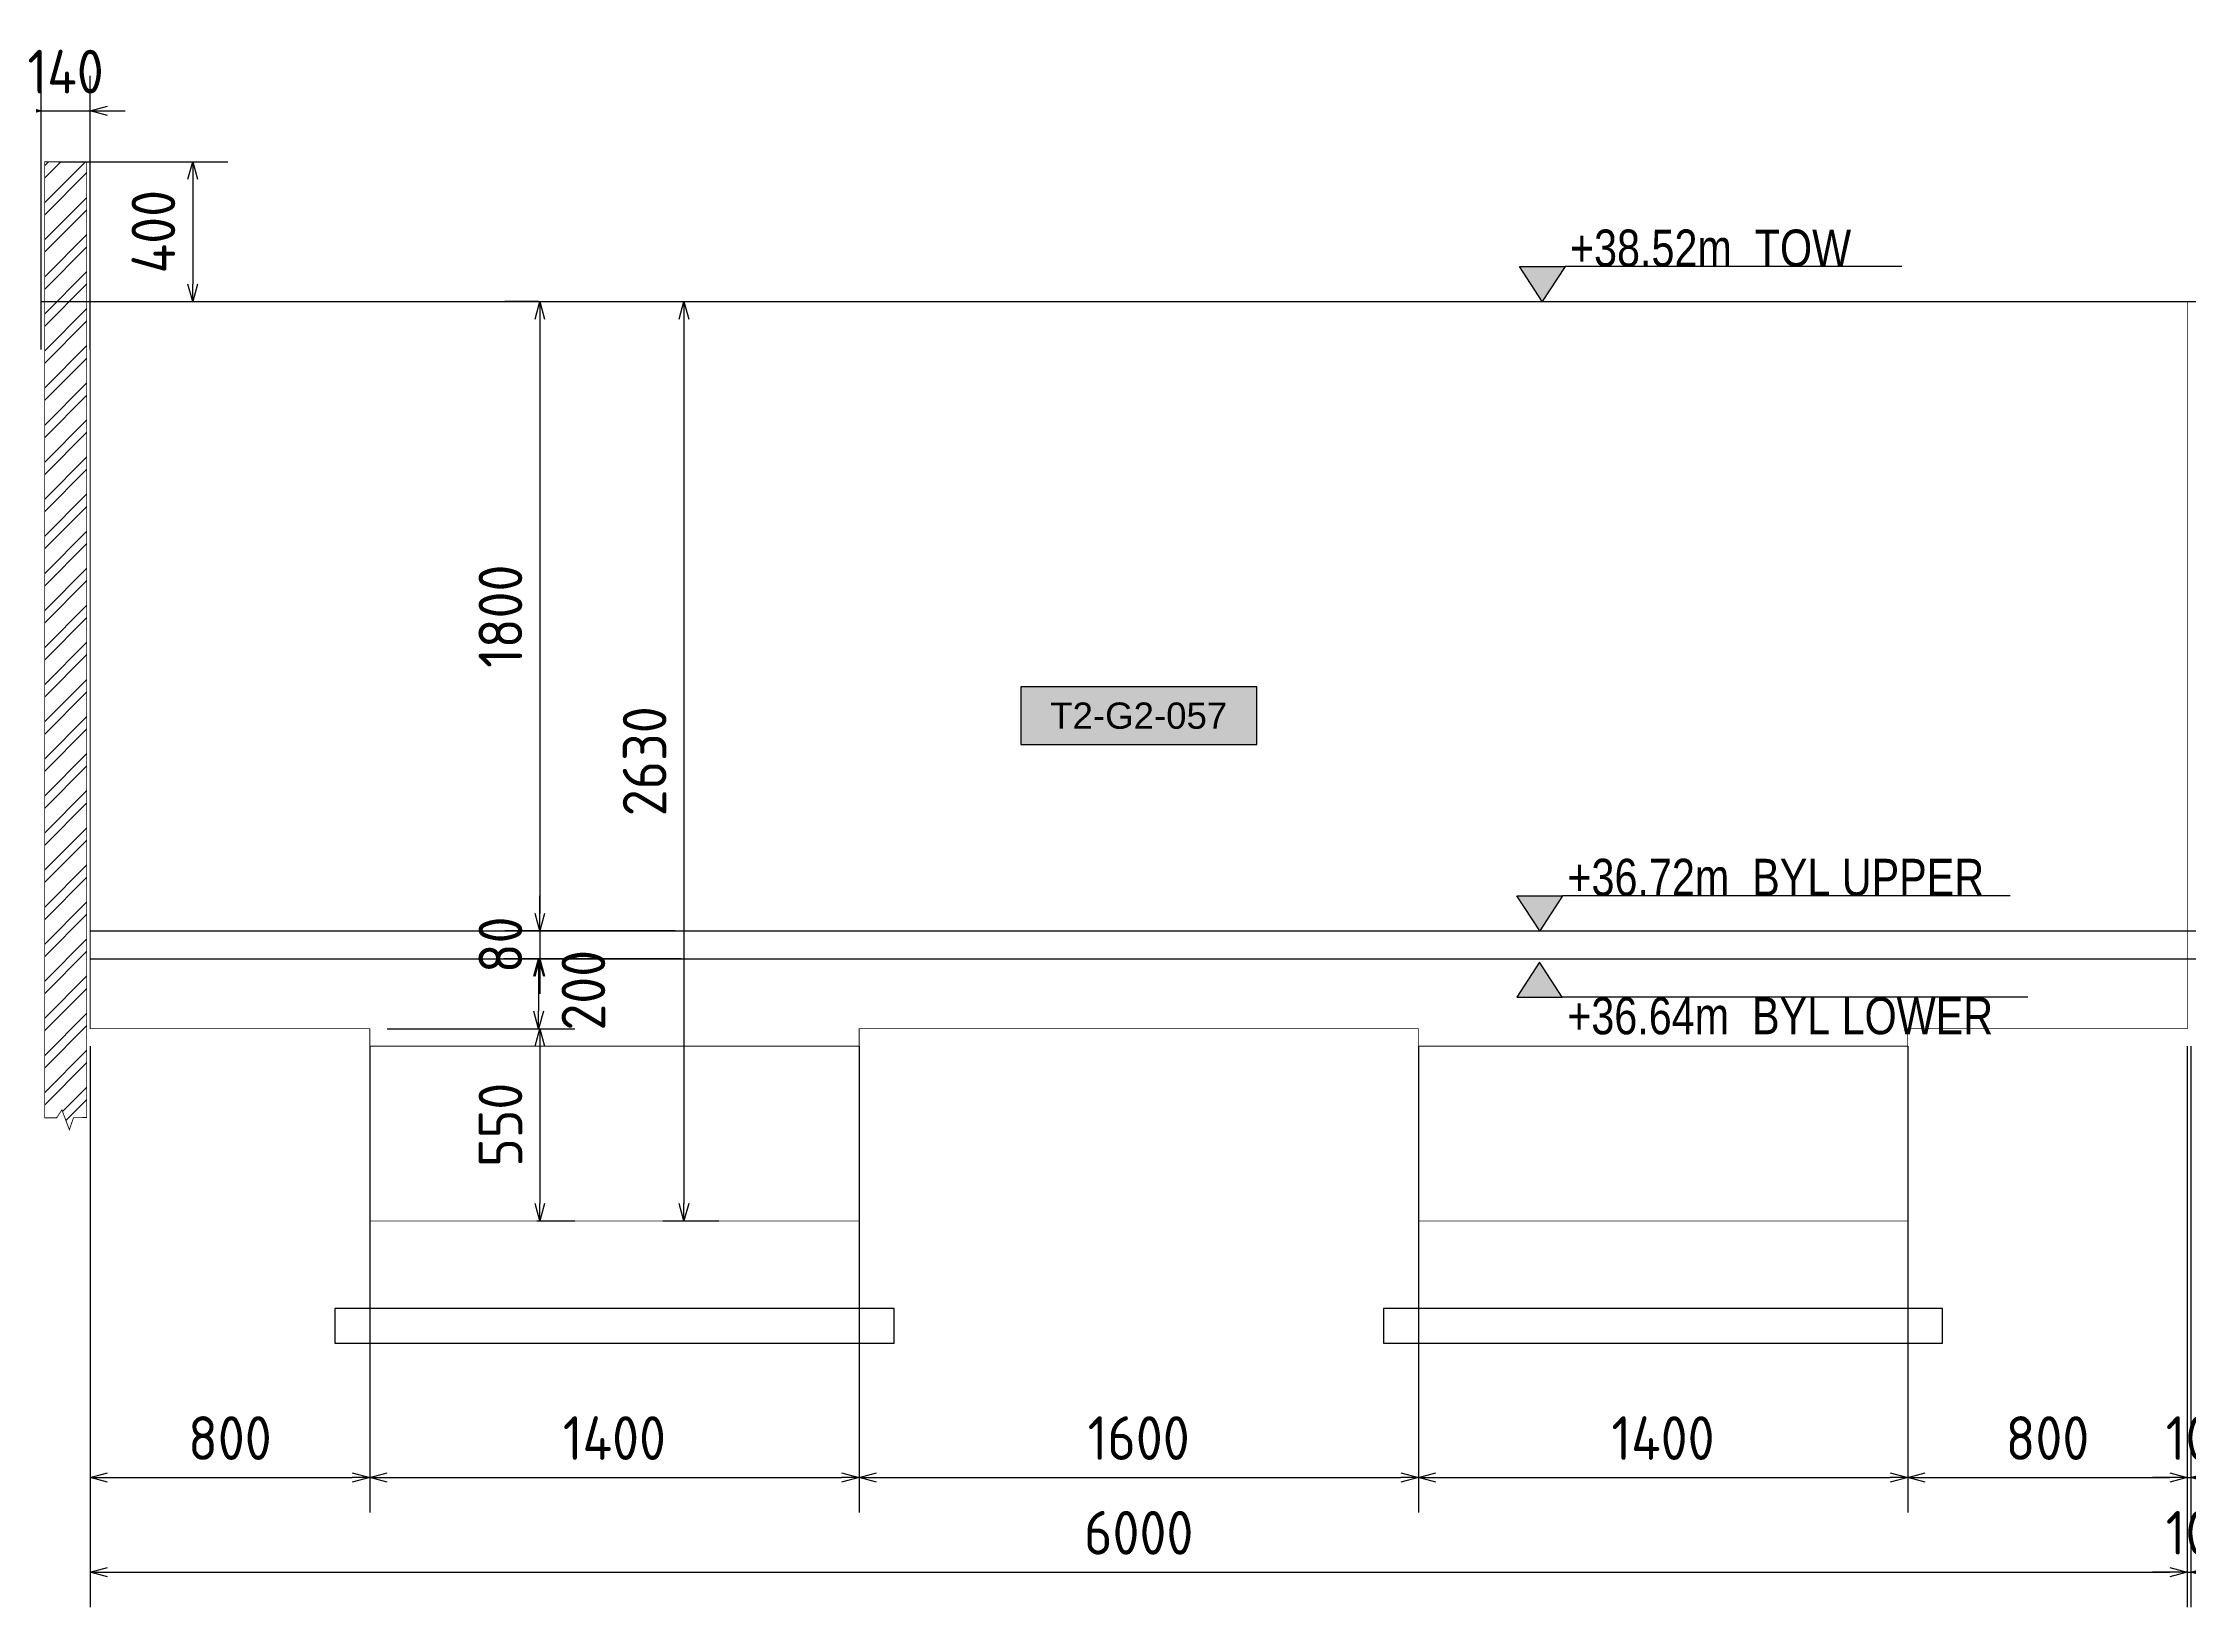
# Model space of a CAD drawing. Header units: centimetres. Extents: x -6122352 to 6876996, y -1694241 to 2592194.
# Drawn here: x 3329328 to 3335468, y 698802 to 703276 of the extents above; entities that cross this region are included whole.
import ezdxf
from ezdxf.enums import TextEntityAlignment as Align

# ---------------------------------------------------------------- set-up
doc = ezdxf.new("R2010")
doc.units = ezdxf.units.CM
doc.header["$MEASUREMENT"] = 0
doc.header["$PDMODE"] = 66
doc.header["$PDSIZE"] = 100
for name, pattern in [('CENTER', [2, 1.25, -0.25, 0.25, -0.25]), ('DASHED2', [0.375, 0.25, -0.125]), ('HIDDEN', [0.375, 0.25, -0.125])]:
    doc.linetypes.add(name, pattern=pattern)
doc.layers.get('Defpoints').update_dxf_attribs({"color": 255, "linetype": 'CENTER'})
for name, color, linetype in [('@MI-TYPE-01', 30, 'Continuous'), ('@MI-TYPE-02', 6, 'Continuous'), ('A-GLASS HATCH', 7, 'Continuous'), ('JML-Dimension', 1, 'Continuous'), ('PANEL-TAGS', 7, 'Continuous'), ('SECTION', 130, 'Continuous')]:
    doc.layers.add(name, color=color, linetype=linetype)
doc.styles.add('PANELTAG_STYLE', font='arial.ttf')
doc.styles.add('Schueco-BEMSTIL', font='isocpeur.ttf', dxfattribs={"width": 0.9})
doc.styles.add('txt-Pisa-std', font='arial.ttf', dxfattribs={"width": 0.8})
doc.dimstyles.new('MI- JWC-TXT-2.5 MM', dxfattribs={"dimscale": 1.5, "dimtxt": 2.5, "dimasz": 1, "dimexe": 2, "dimexo": 1, "dimgap": 1, "dimtad": 1, "dimdec": 0, "dimdsep": 46, "dimtxsty": 'Schueco-BEMSTIL', "dimblk": 'OPEN30', "dimcen": 0, "dimdle": 2, "dimclrd": 140, "dimclre": 8, "dimclrt": 40, "dimadec": 0, "dimazin": 2, "dimtfac": 1, "dimtdec": 0, "dimtix": 1, "dimtmove": 2, "dimatfit": 3, "dimldrblk": 'OPEN', "dimfxl": 2, "dimlwd": -1, "dimlwe": -1, "dimarcsym": 0})

# ---------------------------------------------------------------- blocks, each defined once
blk = doc.blocks.new('*U1142')
at = {"layer": 'JML-Dimension'}
h = blk.add_hatch(color=10, dxfattribs=at)
h.dxf.hatch_style = 1
h.paths.add_polyline_path([(0, 0), (-1.54, 2.37), (1.54, 2.37)])
blk.add_line((24.31, 2.37), (1.54, 2.37), dxfattribs=at)
blk.add_lwpolyline([(0, 0), (-1.54, 2.37), (1.54, 2.37), (0, 0)], dxfattribs=at)
at = {"color": 5, "style": 'txt-Pisa-std', "width": 0.8}
blk.add_attdef('+0.0', text='', height=2.5, dxfattribs=at).set_placement((1.87, 2.37), align=Align.BOTTOM_LEFT)
blk = doc.blocks.new('*U1445')
at = {"layer": 'JML-Dimension'}
h = blk.add_hatch(color=10, dxfattribs=at)
h.dxf.hatch_style = 1
h.paths.add_polyline_path([(0, 0), (-1.54, 2.37), (1.54, 2.37)])
blk.add_line((31.81, 2.37), (1.54, 2.37), dxfattribs=at)
blk.add_lwpolyline([(0, 0), (-1.54, 2.37), (1.54, 2.37), (0, 0)], dxfattribs=at)
at = {"color": 5, "style": 'txt-Pisa-std', "width": 0.8}
blk.add_attdef('+0.0', text='', height=2.5, dxfattribs=at).set_placement((1.87, 2.37), align=Align.BOTTOM_LEFT)
blk = doc.blocks.new('*U1446')
at = {"layer": 'JML-Dimension'}
h = blk.add_hatch(color=10, dxfattribs=at)
h.dxf.hatch_style = 1
h.paths.add_polyline_path([(0, 0), (-1.54, 2.37), (1.54, 2.37)])
blk.add_line((33.03, 2.37), (1.54, 2.37), dxfattribs=at)
blk.add_lwpolyline([(0, 0), (-1.54, 2.37), (1.54, 2.37), (0, 0)], dxfattribs=at)
at = {"color": 5, "style": 'txt-Pisa-std', "width": 0.8}
blk.add_attdef('+0.0', text='', height=2.5, dxfattribs=at).set_placement((1.87, 2.37), align=Align.BOTTOM_LEFT)
blk = doc.blocks.new('_Open30')
at = {"color": 0, "linetype": 'ByBlock', "lineweight": -2}
for p, q in [((-1, 0.27), (0, 0)), ((0, 0), (-1, -0.27)), ((0, 0), (-1, 0))]:
    blk.add_line(p, q, dxfattribs=at)
blk = doc.blocks.new('*D2087')
at = {"layer": '@MI-TYPE-01', "color": 8, "transparency": 16777216}
for p, q in [((3331101.4, 702536.5), (3331261.5, 702536.5)), ((3331101.4, 699906.5), (3331261.5, 699906.5))]:
    blk.add_line(p, q, dxfattribs=at)
at = {"layer": '@MI-TYPE-01', "color": 140, "transparency": 16777216}
blk.add_line((3331161.5, 702486.5), (3331161.5, 699956.5), dxfattribs=at)
at = {"layer": 'Defpoints', "color": 0, "transparency": 16777216}
for p in [(3331051.4, 702536.5), (3331051.4, 699906.5), (3331161.5, 699906.5)]:
    blk.add_point(p, dxfattribs=at)
at = {"layer": '@MI-TYPE-01', "color": 140, "transparency": 16777216, "xscale": 50, "yscale": 50, "zscale": 50}
for p, rotation in [((3331161.5, 702536.5), 90), ((3331161.5, 699906.5), 270)]:
    blk.add_blockref('_Open30', p, dxfattribs=dict(at, rotation=rotation))
at = {"layer": '@MI-TYPE-01', "color": 40, "transparency": 16777216, "insert": (3331049, 701221.5), "char_height": 125, "attachment_point": 5, "rotation": 90, "style": 'Schueco-BEMSTIL'}
blk.add_mtext('2630', dxfattribs=at)
blk = doc.blocks.new('_Open')
at = {"color": 0, "linetype": 'ByBlock', "lineweight": -2}
for p, q in [((-1, 0.2), (0, 0)), ((-1, -0.2), (0, 0)), ((0, 0), (-1, 0))]:
    blk.add_line(p, q, dxfattribs=at)
blk = doc.blocks.new('*D2088')
at = {"layer": '@MI-TYPE-01', "color": 8, "transparency": 16777216}
for p, q in [((3330745.8, 702536.5), (3330649, 702536.5)), ((3330745.8, 700736.5), (3330649, 700736.5))]:
    blk.add_line(p, q, dxfattribs=at)
at = {"layer": '@MI-TYPE-01', "color": 140, "transparency": 16777216}
blk.add_line((3330749, 702486.5), (3330749, 700786.5), dxfattribs=at)
at = {"layer": 'Defpoints', "color": 0, "transparency": 16777216}
for p in [(3330795.8, 702536.5), (3330749, 700736.5), (3330795.8, 700736.5)]:
    blk.add_point(p, dxfattribs=at)
at = {"layer": '@MI-TYPE-01', "color": 140, "transparency": 16777216, "xscale": 50, "yscale": 50, "zscale": 50}
for p, rotation in [((3330749, 702536.5), 90), ((3330749, 700736.5), 270)]:
    blk.add_blockref('_Open30', p, dxfattribs=dict(at, rotation=rotation))
at = {"layer": '@MI-TYPE-01', "color": 40, "transparency": 16777216, "insert": (3330636.5, 701636.5), "char_height": 125, "attachment_point": 5, "rotation": 90, "style": 'Schueco-BEMSTIL'}
blk.add_mtext('1800', dxfattribs=at)
blk = doc.blocks.new('*D2089')
at = {"layer": '@MI-TYPE-01', "color": 140, "transparency": 16777216}
for p, q in [((3330749, 700786.5), (3330749, 700836.5)), ((3330749, 700736.5), (3330749, 700656.5)), ((3330749, 700606.5), (3330749, 700556.5))]:
    blk.add_line(p, q, dxfattribs=at)
at = {"layer": '@MI-TYPE-01', "color": 8, "transparency": 16777216}
for p, q in [((3331136.7, 700736.5), (3330649, 700736.5)), ((3331153.8, 700656.5), (3330649, 700656.5))]:
    blk.add_line(p, q, dxfattribs=at)
at = {"layer": 'Defpoints', "color": 0, "transparency": 16777216}
for p in [(3331186.7, 700736.5), (3330749, 700656.5), (3331203.8, 700656.5)]:
    blk.add_point(p, dxfattribs=at)
at = {"layer": '@MI-TYPE-01', "color": 140, "transparency": 16777216, "xscale": 50, "yscale": 50, "zscale": 50}
for p, rotation in [((3330749, 700736.5), 270), ((3330749, 700656.5), 90)]:
    blk.add_blockref('_Open30', p, dxfattribs=dict(at, rotation=rotation))
at = {"layer": '@MI-TYPE-01', "color": 40, "transparency": 16777216, "insert": (3330636.5, 700696.5), "char_height": 125, "attachment_point": 5, "rotation": 90, "style": 'Schueco-BEMSTIL'}
blk.add_mtext('80', dxfattribs=at)
blk = doc.blocks.new('*D2090')
at = {"layer": '@MI-TYPE-01', "color": 8, "transparency": 16777216}
for p, q in [((3331153.8, 700656.5), (3330645.8, 700656.5)), ((3330312.5, 700456.5), (3330845.8, 700456.5))]:
    blk.add_line(p, q, dxfattribs=at)
at = {"layer": '@MI-TYPE-01', "color": 140, "transparency": 16777216}
blk.add_line((3330745.8, 700606.5), (3330745.8, 700506.5), dxfattribs=at)
at = {"layer": 'Defpoints', "color": 0, "transparency": 16777216}
for p in [(3331203.8, 700656.5), (3330262.5, 700456.5), (3330745.8, 700456.5)]:
    blk.add_point(p, dxfattribs=at)
at = {"layer": '@MI-TYPE-01', "color": 140, "transparency": 16777216, "xscale": 50, "yscale": 50, "zscale": 50}
for p, rotation in [((3330745.8, 700656.5), 90), ((3330745.8, 700456.5), 270)]:
    blk.add_blockref('_Open30', p, dxfattribs=dict(at, rotation=rotation))
at = {"layer": '@MI-TYPE-01', "color": 40, "transparency": 16777216, "insert": (3330873.8, 700566.5), "char_height": 125, "attachment_point": 5, "rotation": 90, "style": 'Schueco-BEMSTIL'}
blk.add_mtext('200', dxfattribs=at)
blk = doc.blocks.new('*D2091')
at = {"layer": '@MI-TYPE-01', "color": 8, "transparency": 16777216}
for p, q in [((3330312.5, 700456.5), (3330849, 700456.5)), ((3330740.7, 699906.5), (3330849, 699906.5))]:
    blk.add_line(p, q, dxfattribs=at)
at = {"layer": '@MI-TYPE-01', "color": 140, "transparency": 16777216}
blk.add_line((3330749, 700406.5), (3330749, 699956.5), dxfattribs=at)
at = {"layer": 'Defpoints', "color": 0, "transparency": 16777216}
for p in [(3330262.5, 700456.5), (3330690.7, 699906.5), (3330749, 699906.5)]:
    blk.add_point(p, dxfattribs=at)
at = {"layer": '@MI-TYPE-01', "color": 140, "transparency": 16777216, "xscale": 50, "yscale": 50, "zscale": 50}
for p, rotation in [((3330749, 700456.5), 90), ((3330749, 699906.5), 270)]:
    blk.add_blockref('_Open30', p, dxfattribs=dict(at, rotation=rotation))
at = {"layer": '@MI-TYPE-01', "color": 40, "transparency": 16777216, "insert": (3330636.5, 700181.5), "char_height": 125, "attachment_point": 5, "rotation": 90, "style": 'Schueco-BEMSTIL'}
blk.add_mtext('550', dxfattribs=at)
blk = doc.blocks.new('T2-ELE FT')
at = {"color": 12, "linetype": 'HIDDEN', "ltscale": 5, "const_width": 2}
blk.add_lwpolyline([(30306558.2, 1676365.9), (30306558.2, 1676865.9), (30307958.2, 1676865.9), (30307958.2, 1676365.9)], dxfattribs=at)
at = {"color": 12, "ltscale": 20, "const_width": 2}
blk.add_lwpolyline([(30306558.2, 1676365.9), (30307958.2, 1676365.9), (30307958.2, 1676115.9), (30306558.2, 1676115.9)], close=True, dxfattribs=at)
at = {"color": 8, "ltscale": 20}
blk.add_lwpolyline([(30306458.2, 1676115.9), (30308058.2, 1676115.9), (30308058.2, 1676015.9), (30306458.2, 1676015.9)], close=True, dxfattribs=at)
blk = doc.blocks.new('*D2092')
at = {"layer": '@MI-TYPE-01', "color": 8, "transparency": 16777216}
for p, q in [((3329322.5, 702399.5), (3329322.5, 703181.8)), ((3329462.5, 702399.5), (3329462.5, 703181.8))]:
    blk.add_line(p, q, dxfattribs=at)
at = {"layer": '@MI-TYPE-01', "color": 140, "transparency": 16777216}
for p, q in [((3329272.5, 703081.8), (3329222.5, 703081.8)), ((3329322.5, 703081.8), (3329462.5, 703081.8)), ((3329512.5, 703081.8), (3329562.5, 703081.8))]:
    blk.add_line(p, q, dxfattribs=at)
at = {"layer": 'Defpoints', "color": 0, "transparency": 16777216}
for p in [(3329462.5, 703081.8), (3329322.5, 702349.5), (3329462.5, 702349.5)]:
    blk.add_point(p, dxfattribs=at)
at = {"layer": '@MI-TYPE-01', "color": 140, "transparency": 16777216, "xscale": 50, "yscale": 50, "zscale": 50}
blk.add_blockref('_Open30', (3329322.5, 703081.8), dxfattribs=at)
at = {"layer": '@MI-TYPE-01', "color": 140, "transparency": 16777216, "xscale": 50, "yscale": 50, "zscale": 50, "rotation": 180}
blk.add_blockref('_Open30', (3329462.5, 703081.8), dxfattribs=at)
at = {"layer": '@MI-TYPE-01', "color": 40, "transparency": 16777216, "insert": (3329392.5, 703194.3), "char_height": 125, "attachment_point": 5, "style": 'Schueco-BEMSTIL'}
blk.add_mtext('140', dxfattribs=at)
blk = doc.blocks.new('*D2108')
at = {"layer": '@MI-TYPE-01', "color": 8, "transparency": 16777216}
for p, q in [((3329372.5, 702936.5), (3329856.1, 702936.5)), ((3329512.5, 702536.5), (3329856.1, 702536.5))]:
    blk.add_line(p, q, dxfattribs=at)
at = {"layer": '@MI-TYPE-01', "color": 140, "transparency": 16777216}
blk.add_line((3329756.1, 702886.5), (3329756.1, 702586.5), dxfattribs=at)
at = {"layer": 'Defpoints', "color": 0, "transparency": 16777216}
for p in [(3329322.5, 702936.5), (3329462.5, 702536.5), (3329756.1, 702536.5)]:
    blk.add_point(p, dxfattribs=at)
at = {"layer": '@MI-TYPE-01', "color": 140, "transparency": 16777216, "xscale": 50, "yscale": 50, "zscale": 50}
for p, rotation in [((3329756.1, 702936.5), 90), ((3329756.1, 702536.5), 270)]:
    blk.add_blockref('_Open30', p, dxfattribs=dict(at, rotation=rotation))
at = {"layer": '@MI-TYPE-01', "color": 40, "transparency": 16777216, "insert": (3329643.6, 702736.5), "char_height": 125, "attachment_point": 5, "rotation": 90, "style": 'Schueco-BEMSTIL'}
blk.add_mtext('400', dxfattribs=at)
blk = doc.blocks.new('*D2124')
at = {"layer": '@MI-TYPE-01', "color": 8, "transparency": 16777216}
for p, q in [((3329462.5, 700406.5), (3329462.5, 699072.9)), ((3330262.5, 700406.5), (3330262.5, 699072.9))]:
    blk.add_line(p, q, dxfattribs=at)
at = {"layer": '@MI-TYPE-01', "color": 140, "transparency": 16777216}
blk.add_line((3329512.5, 699172.9), (3330212.5, 699172.9), dxfattribs=at)
at = {"layer": 'Defpoints', "color": 0, "transparency": 16777216}
for p in [(3329462.5, 700456.5), (3330262.5, 700456.5), (3330262.5, 699172.9)]:
    blk.add_point(p, dxfattribs=at)
at = {"layer": '@MI-TYPE-01', "color": 140, "transparency": 16777216, "xscale": 50, "yscale": 50, "zscale": 50, "rotation": 180}
blk.add_blockref('_Open30', (3329462.5, 699172.9), dxfattribs=at)
at = {"layer": '@MI-TYPE-01', "color": 140, "transparency": 16777216, "xscale": 50, "yscale": 50, "zscale": 50}
blk.add_blockref('_Open30', (3330262.5, 699172.9), dxfattribs=at)
at = {"layer": '@MI-TYPE-01', "color": 40, "transparency": 16777216, "insert": (3329862.5, 699285.4), "char_height": 125, "attachment_point": 5, "style": 'Schueco-BEMSTIL'}
blk.add_mtext('800', dxfattribs=at)
blk = doc.blocks.new('*D2125')
at = {"layer": '@MI-TYPE-01', "color": 8, "transparency": 16777216}
for p, q in [((3330262.5, 700406.5), (3330262.5, 699072.9)), ((3331662.5, 700406.5), (3331662.5, 699072.9))]:
    blk.add_line(p, q, dxfattribs=at)
at = {"layer": '@MI-TYPE-01', "color": 140, "transparency": 16777216}
blk.add_line((3330312.5, 699172.9), (3331612.5, 699172.9), dxfattribs=at)
at = {"layer": 'Defpoints', "color": 0, "transparency": 16777216}
for p in [(3330262.5, 700456.5), (3331662.5, 700456.5), (3331662.5, 699172.9)]:
    blk.add_point(p, dxfattribs=at)
at = {"layer": '@MI-TYPE-01', "color": 140, "transparency": 16777216, "xscale": 50, "yscale": 50, "zscale": 50, "rotation": 180}
blk.add_blockref('_Open30', (3330262.5, 699172.9), dxfattribs=at)
at = {"layer": '@MI-TYPE-01', "color": 140, "transparency": 16777216, "xscale": 50, "yscale": 50, "zscale": 50}
blk.add_blockref('_Open30', (3331662.5, 699172.9), dxfattribs=at)
at = {"layer": '@MI-TYPE-01', "color": 40, "transparency": 16777216, "insert": (3330962.5, 699285.4), "char_height": 125, "attachment_point": 5, "style": 'Schueco-BEMSTIL'}
blk.add_mtext('1400', dxfattribs=at)
blk = doc.blocks.new('*D2126')
at = {"layer": '@MI-TYPE-01', "color": 8, "transparency": 16777216}
for p, q in [((3331662.5, 700406.5), (3331662.5, 699072.9)), ((3333262.5, 700406.5), (3333262.5, 699072.9))]:
    blk.add_line(p, q, dxfattribs=at)
at = {"layer": '@MI-TYPE-01', "color": 140, "transparency": 16777216}
blk.add_line((3331712.5, 699172.9), (3333212.5, 699172.9), dxfattribs=at)
at = {"layer": 'Defpoints', "color": 0, "transparency": 16777216}
for p in [(3331662.5, 700456.5), (3333262.5, 700456.5), (3333262.5, 699172.9)]:
    blk.add_point(p, dxfattribs=at)
at = {"layer": '@MI-TYPE-01', "color": 140, "transparency": 16777216, "xscale": 50, "yscale": 50, "zscale": 50, "rotation": 180}
blk.add_blockref('_Open30', (3331662.5, 699172.9), dxfattribs=at)
at = {"layer": '@MI-TYPE-01', "color": 140, "transparency": 16777216, "xscale": 50, "yscale": 50, "zscale": 50}
blk.add_blockref('_Open30', (3333262.5, 699172.9), dxfattribs=at)
at = {"layer": '@MI-TYPE-01', "color": 40, "transparency": 16777216, "insert": (3332462.5, 699285.4), "char_height": 125, "attachment_point": 5, "style": 'Schueco-BEMSTIL'}
blk.add_mtext('1600', dxfattribs=at)
blk = doc.blocks.new('*D2127')
at = {"layer": '@MI-TYPE-01', "color": 8, "transparency": 16777216}
for p, q in [((3333262.5, 700406.5), (3333262.5, 699072.9)), ((3334662.5, 700406.5), (3334662.5, 699072.9))]:
    blk.add_line(p, q, dxfattribs=at)
at = {"layer": '@MI-TYPE-01', "color": 140, "transparency": 16777216}
blk.add_line((3333312.5, 699172.9), (3334612.5, 699172.9), dxfattribs=at)
at = {"layer": 'Defpoints', "color": 0, "transparency": 16777216}
for p in [(3333262.5, 700456.5), (3334662.5, 700456.5), (3334662.5, 699172.9)]:
    blk.add_point(p, dxfattribs=at)
at = {"layer": '@MI-TYPE-01', "color": 140, "transparency": 16777216, "xscale": 50, "yscale": 50, "zscale": 50, "rotation": 180}
blk.add_blockref('_Open30', (3333262.5, 699172.9), dxfattribs=at)
at = {"layer": '@MI-TYPE-01', "color": 140, "transparency": 16777216, "xscale": 50, "yscale": 50, "zscale": 50}
blk.add_blockref('_Open30', (3334662.5, 699172.9), dxfattribs=at)
at = {"layer": '@MI-TYPE-01', "color": 40, "transparency": 16777216, "insert": (3333962.5, 699285.4), "char_height": 125, "attachment_point": 5, "style": 'Schueco-BEMSTIL'}
blk.add_mtext('1400', dxfattribs=at)
blk = doc.blocks.new('*D2128')
at = {"layer": '@MI-TYPE-01', "color": 8, "transparency": 16777216}
for p, q in [((3334662.5, 700406.5), (3334662.5, 699072.9)), ((3335462.5, 700406.5), (3335462.5, 699072.9))]:
    blk.add_line(p, q, dxfattribs=at)
at = {"layer": '@MI-TYPE-01', "color": 140, "transparency": 16777216}
blk.add_line((3334712.5, 699172.9), (3335412.5, 699172.9), dxfattribs=at)
at = {"layer": 'Defpoints', "color": 0, "transparency": 16777216}
for p in [(3334662.5, 700456.5), (3335462.5, 700456.5), (3335462.5, 699172.9)]:
    blk.add_point(p, dxfattribs=at)
at = {"layer": '@MI-TYPE-01', "color": 140, "transparency": 16777216, "xscale": 50, "yscale": 50, "zscale": 50, "rotation": 180}
blk.add_blockref('_Open30', (3334662.5, 699172.9), dxfattribs=at)
at = {"layer": '@MI-TYPE-01', "color": 140, "transparency": 16777216, "xscale": 50, "yscale": 50, "zscale": 50}
blk.add_blockref('_Open30', (3335462.5, 699172.9), dxfattribs=at)
at = {"layer": '@MI-TYPE-01', "color": 40, "transparency": 16777216, "insert": (3335062.5, 699285.4), "char_height": 125, "attachment_point": 5, "style": 'Schueco-BEMSTIL'}
blk.add_mtext('800', dxfattribs=at)
blk = doc.blocks.new('*D2129')
at = {"layer": '@MI-TYPE-01', "color": 8, "transparency": 16777216}
for p, q in [((3335462.5, 700406.5), (3335462.5, 699072.9)), ((3335472.5, 700406.5), (3335472.5, 699072.9))]:
    blk.add_line(p, q, dxfattribs=at)
at = {"layer": '@MI-TYPE-01', "color": 140, "transparency": 16777216}
for p, q in [((3335412.5, 699172.9), (3335362.5, 699172.9)), ((3335462.5, 699172.9), (3335472.5, 699172.9)), ((3335522.5, 699172.9), (3335572.5, 699172.9))]:
    blk.add_line(p, q, dxfattribs=at)
at = {"layer": 'Defpoints', "color": 0, "transparency": 16777216}
for p in [(3335462.5, 700456.5), (3335472.5, 700456.5), (3335472.5, 699172.9)]:
    blk.add_point(p, dxfattribs=at)
at = {"layer": '@MI-TYPE-01', "color": 140, "transparency": 16777216, "xscale": 50, "yscale": 50, "zscale": 50}
blk.add_blockref('_Open30', (3335462.5, 699172.9), dxfattribs=at)
at = {"layer": '@MI-TYPE-01', "color": 140, "transparency": 16777216, "xscale": 50, "yscale": 50, "zscale": 50, "rotation": 180}
blk.add_blockref('_Open30', (3335472.5, 699172.9), dxfattribs=at)
at = {"layer": '@MI-TYPE-01', "color": 40, "transparency": 16777216, "insert": (3335467.5, 699285.4), "char_height": 125, "attachment_point": 5, "style": 'Schueco-BEMSTIL'}
blk.add_mtext('10', dxfattribs=at)
blk = doc.blocks.new('*D2147')
at = {"layer": '@MI-TYPE-01', "color": 8, "transparency": 16777216}
for p, q in [((3329462.5, 700406.5), (3329462.5, 698802)), ((3335462.5, 700406.5), (3335462.5, 698802))]:
    blk.add_line(p, q, dxfattribs=at)
at = {"layer": '@MI-TYPE-01', "color": 140, "transparency": 16777216}
blk.add_line((3329512.5, 698902), (3335412.5, 698902), dxfattribs=at)
at = {"layer": 'Defpoints', "color": 0, "transparency": 16777216}
for p in [(3329462.5, 700456.5), (3335462.5, 700456.5), (3335462.5, 698902)]:
    blk.add_point(p, dxfattribs=at)
at = {"layer": '@MI-TYPE-01', "color": 140, "transparency": 16777216, "xscale": 50, "yscale": 50, "zscale": 50, "rotation": 180}
blk.add_blockref('_Open30', (3329462.5, 698902), dxfattribs=at)
at = {"layer": '@MI-TYPE-01', "color": 140, "transparency": 16777216, "xscale": 50, "yscale": 50, "zscale": 50}
blk.add_blockref('_Open30', (3335462.5, 698902), dxfattribs=at)
at = {"layer": '@MI-TYPE-01', "color": 40, "transparency": 16777216, "insert": (3332462.5, 699014.5), "char_height": 125, "attachment_point": 5, "style": 'Schueco-BEMSTIL'}
blk.add_mtext('6000', dxfattribs=at)
blk = doc.blocks.new('*D2148')
at = {"layer": '@MI-TYPE-01', "color": 8, "transparency": 16777216}
for p, q in [((3335462.5, 700406.5), (3335462.5, 698802)), ((3335472.5, 700406.5), (3335472.5, 698802))]:
    blk.add_line(p, q, dxfattribs=at)
at = {"layer": '@MI-TYPE-01', "color": 140, "transparency": 16777216}
for p, q in [((3335412.5, 698902), (3335362.5, 698902)), ((3335462.5, 698902), (3335472.5, 698902)), ((3335522.5, 698902), (3335572.5, 698902))]:
    blk.add_line(p, q, dxfattribs=at)
at = {"layer": 'Defpoints', "color": 0, "transparency": 16777216}
for p in [(3335462.5, 700456.5), (3335472.5, 700456.5), (3335472.5, 698902)]:
    blk.add_point(p, dxfattribs=at)
at = {"layer": '@MI-TYPE-01', "color": 140, "transparency": 16777216, "xscale": 50, "yscale": 50, "zscale": 50}
blk.add_blockref('_Open30', (3335462.5, 698902), dxfattribs=at)
at = {"layer": '@MI-TYPE-01', "color": 140, "transparency": 16777216, "xscale": 50, "yscale": 50, "zscale": 50, "rotation": 180}
blk.add_blockref('_Open30', (3335472.5, 698902), dxfattribs=at)
at = {"layer": '@MI-TYPE-01', "color": 40, "transparency": 16777216, "insert": (3335467.5, 699014.5), "char_height": 125, "attachment_point": 5, "style": 'Schueco-BEMSTIL'}
blk.add_mtext('10', dxfattribs=at)
blk = doc.blocks.new('PANELTAG')
at = {"layer": 'PANEL-TAGS', "color": 1}
blk.add_lwpolyline([(-13.5, -3.3), (13.5, -3.3), (13.5, 3.3), (-13.5, 3.3)], close=True, dxfattribs=at)
at = {"layer": 'PANEL-TAGS', "color": 40, "true_color": 0xffd700}
blk.add_solid([(-13.5, -3.3), (13.5, -3.3), (-13.5, 3.3), (13.5, 3.3)], dxfattribs=at)
at = {"layer": 'PANEL-TAGS', "color": 5, "style": 'PANELTAG_STYLE'}
blk.add_attdef('TAGNO', text='', height=3, dxfattribs=at).set_placement((0, 0), align=Align.CENTER)

msp = doc.modelspace()

# ---------------------------------------------------------------- hatches: boundary and pattern name
at = {"layer": 'A-GLASS HATCH'}
h = msp.add_hatch(dxfattribs=at)
h.set_pattern_fill('ANSI32', color=256, scale=200)
h.paths.add_polyline_path([(3329452.54485, 700202.28454), (3329452.54485, 702936.50816), (3329332.54485, 702936.50816), (3329332.54485, 700201.44675), (3329366.72301, 700201.68536), (3329381.90192, 700224.22415), (3329403.17294, 700167.72572), (3329415.06827, 700202.02289)])

# ---------------------------------------------------------------- linework, layer by layer
at = {"layer": '@MI-TYPE-01'}
msp.add_lwpolyline([(3329452.54485, 700202.28454, 2.5, 2.5, 0), (3329452.54485, 702936.50816, 2.5, 2.5, 0), (3329332.54485, 702936.50816, 2.5, 2.5, 0), (3329332.54485, 700201.44675, 2.5, 2.5, 0), (3329366.72301, 700201.68536, 2.5, 2.5, 0), (3329381.90192, 700224.22415, 2.5, 2.5, 0), (3329403.17294, 700167.72572, 2.5, 2.5, 0), (3329415.06827, 700202.02289, 2.5, 2.5, 0)], format="xyseb", close=True, dxfattribs=at)
at = {"layer": '@MI-TYPE-01', "const_width": 2.5}
msp.add_lwpolyline([(3335462.54485, 702536.50816), (3329462.54485, 702536.50816), (3329462.54485, 700456.50821), (3330262.54485, 700456.50821), (3330262.54485, 699906.50821), (3331662.54485, 699906.50821), (3331662.54485, 700456.50821), (3333262.54485, 700456.50821), (3333262.54485, 699906.50821), (3334662.54485, 699906.50821), (3334662.54485, 700456.50821), (3335462.54485, 700456.50821)], close=True, dxfattribs=at)
at = {"layer": '@MI-TYPE-02', "color": 160, "linetype": 'DASHED2', "ltscale": 5}
for points in [[(3329322.54485, 702536.50816), (3353159.08873, 702536.50816)], [(3329462.54485, 700736.50821), (3353392.54485, 700736.50821)], [(3329462.54485, 700656.50821), (3353392.54485, 700656.50821)]]:
    msp.add_lwpolyline(points, dxfattribs=at)

# ---------------------------------------------------------------- block references
at = {"color": 2, "xscale": -1}
for p in [(33638220.70641, -976459.36555), (33641220.70641, -976459.36555)]:
    msp.add_blockref('T2-ELE FT', p, dxfattribs=at)
at = {"layer": 'PANEL-TAGS'}
ref = msp.add_blockref('PANELTAG', (3332462.54485, 701352.06453), dxfattribs=dict(at, xscale=25, yscale=25, zscale=25))
ref.add_attrib('TAGNO', 'T2-G2-057', dxfattribs={"color": 5, "height": 75, "style": 'PANELTAG_STYLE'}).set_placement((3332462.54485, 701352.06453), align=Align.MIDDLE_CENTER)
at = {"layer": 'SECTION', "color": 6}
ref = msp.add_blockref('*U1142', (3333617.076, 702536.50816), dxfattribs=dict(at, xscale=42.30147098076819, yscale=42.30147098076819, zscale=42.30147098076819))
ref.add_attrib('+0.0', '+38.52m  TOW', (3333696.20465, 702636.76523), dxfattribs={"layer": 'JML-Dimension', "color": 5, "height": 105.7536775, "style": 'txt-Pisa-std', "width": 0.8})
ref = msp.add_blockref('*U1445', (3333609.78251, 700736.50821), dxfattribs=dict(at, xscale=42.30147098076819, yscale=42.30147098076819, zscale=42.30147098076819))
ref.add_attrib('+0.0', '+36.72m  BYL UPPER', (3333688.91116, 700836.76527), dxfattribs={"layer": 'JML-Dimension', "color": 5, "height": 105.7536775, "style": 'txt-Pisa-std', "width": 0.8})
ref = msp.add_blockref('*U1446', (3333609.24251, 700646.50821), dxfattribs=dict(at, xscale=-42.30147098076819, yscale=42.30147098076819, zscale=42.30147098076819, rotation=180))
ref.add_attrib('+0.0', '+36.64m  BYL LOWER', (3333688.37115, 700440.49747), dxfattribs={"layer": 'JML-Dimension', "color": 5, "height": 105.7536775, "style": 'txt-Pisa-std', "width": 0.8})

# ---------------------------------------------------------------- dimensions: what is measured, and where the dimension line sits
at = {"layer": '@MI-TYPE-01'}
for base, p1, p2, picture, middle in [((3329462.54485, 703081.84244), (3329322.54485, 702349.50008), (3329462.54485, 702349.50008), '*D2092', (3329392.54485, 703194.34244)), ((3330262.54485, 699172.92672), (3329462.54485, 700456.50821), (3330262.54485, 700456.50821), '*D2124', (3329862.54485, 699285.42672)), ((3335462.54485, 698902.04459), (3329462.54485, 700456.50821), (3335462.54485, 700456.50821), '*D2147', (3332462.54485, 699014.54459)), ((3331662.54485, 699172.92672), (3330262.54485, 700456.50821), (3331662.54485, 700456.50821), '*D2125', (3330962.54485, 699285.42672)), ((3333262.54485, 699172.92672), (3331662.54485, 700456.50821), (3333262.54485, 700456.50821), '*D2126', (3332462.54485, 699285.42672)), ((3334662.54485, 699172.92672), (3333262.54485, 700456.50821), (3334662.54485, 700456.50821), '*D2127', (3333962.54485, 699285.42672)), ((3335462.54485, 699172.92672), (3334662.54485, 700456.50821), (3335462.54485, 700456.50821), '*D2128', (3335062.54485, 699285.42672)), ((3335472.54485, 699172.92672), (3335462.54485, 700456.50821), (3335472.54485, 700456.50821), '*D2129', (3335467.54485, 699285.42672)), ((3335472.54485, 698902.04459), (3335462.54485, 700456.50821), (3335472.54485, 700456.50821), '*D2148', (3335467.54485, 699014.54459))]:
    dim = msp.add_linear_dim(base=base, p1=p1, p2=p2, dimstyle='MI- JWC-TXT-2.5 MM', dxfattribs=at)
    dim.commit()
    dim.dimension.update_dxf_attribs({"geometry": picture, "text_midpoint": middle})
for base, p1, p2, picture, middle in [((3329756.06182, 702536.50816), (3329322.54485, 702936.50816), (3329462.54485, 702536.50816), '*D2108', (3329643.56182, 702736.50816)), ((3330749.04025, 700736.50821), (3330795.80281, 702536.50816), (3330795.80281, 700736.50821), '*D2088', (3330636.54025, 701636.50819)), ((3331161.50186, 699906.50821), (3331051.4018, 702536.50816), (3331051.4018, 699906.50821), '*D2087', (3331049.00186, 701221.50819)), ((3330749.04025, 700656.50821), (3331186.69124, 700736.50821), (3331203.79879, 700656.50821), '*D2089', (3330636.54025, 700696.50821)), ((3330749.04025, 699906.50821), (3330262.54485, 700456.50821), (3330690.68613, 699906.50821), '*D2091', (3330636.54025, 700181.50821))]:
    dim = msp.add_linear_dim(base=base, p1=p1, p2=p2, angle=90, dimstyle='MI- JWC-TXT-2.5 MM', dxfattribs=at)
    dim.commit()
    dim.dimension.update_dxf_attribs({"geometry": picture, "text_midpoint": middle})
dim = msp.add_linear_dim(base=(3330745.80281, 700456.50821), p1=(3331203.79879, 700656.50821), p2=(3330262.54485, 700456.50821), angle=90, dimstyle='MI- JWC-TXT-2.5 MM', dxfattribs=at)
dim.commit()
dim.dimension.update_dxf_attribs({"geometry": '*D2090', "text_midpoint": (3330873.79582, 700566.50821), "dimtype": 160})

doc.saveas('drawing.dxf')
